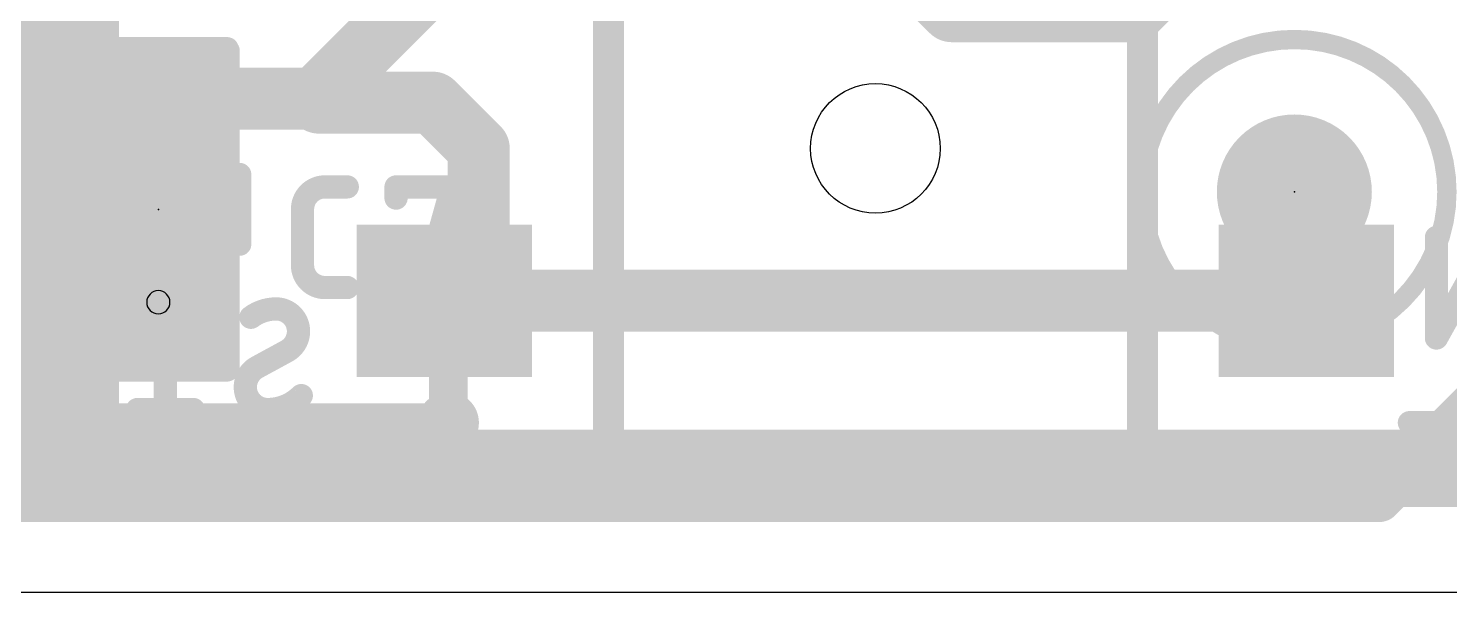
# Model space of a CAD drawing. Extents: x 23.6 to 57.9, y 14.1 to 54.9.
# Drawn here: x 37.05 to 46.36, y 14.09 to 17.79 of the extents above; entities that cross this region are included whole.
import ezdxf

# ---------------------------------------------------------------- set-up
doc = ezdxf.new("R2010")
doc.units = 0
for name, color, linetype in [('1', 12, 'CONTINUOUS'), ('15', 30, 'CONTINUOUS'), ('16', 132, 'CONTINUOUS'), ('18', 110, 'CONTINUOUS'), ('2', 41, 'CONTINUOUS'), ('20', 31, 'CONTINUOUS'), ('21', 253, 'CONTINUOUS'), ('22', 253, 'CONTINUOUS'), ('23', 53, 'CONTINUOUS'), ('25', 253, 'CONTINUOUS'), ('26', 253, 'CONTINUOUS'), ('39', 12, 'CONTINUOUS'), ('41', 12, 'CONTINUOUS'), ('51', 253, 'CONTINUOUS'), ('52', 253, 'CONTINUOUS')]:
    doc.layers.add(name, color=color, linetype=linetype)

# ---------------------------------------------------------------- blocks, each defined once
blk = doc.blocks.new('RECT')
blk.add_solid([(-0.5, -0.5), (0.5, -0.5), (-0.5, 0.5), (0.5, 0.5)])
blk = doc.blocks.new('PIE')
at = {"const_width": 0.5}
blk.add_lwpolyline([(0, -0.25, 1), (0, 0.25, 1), (0, -0.25)], format="xyb", dxfattribs=at)
blk = doc.blocks.new('ROUNDV')
at = {"const_width": 0.5}
blk.add_lwpolyline([(0, -0.25, 1), (0, 0.25, 1), (0, -0.25)], format="xyb", dxfattribs=at)

msp = doc.modelspace()

# ---------------------------------------------------------------- linework, layer by layer
at = {"layer": '1'}
for points, const_width in [([(38.9262, 17.3262), (39.6, 18)], 0.4064), ([(37.9, 17.3262), (38.9262, 17.3262)], 0.4064), ([(36.475, 17.35), (37.8762, 17.35)], 0.254), ([(37.8762, 17.35), (37.9, 17.3262)], 0.254), ([(36.475, 16.7), (37, 16.7)], 0.254), ([(37, 16.7), (37.2, 16.5)], 0.254), ([(37.2, 16.5), (37.2, 16)], 0.254), ([(37.2, 16), (37.3262, 15.8738)], 0.254), ([(37.3262, 15.8738), (37.9, 15.8738)], 0.254), ([(36.7, 15.2), (39.8, 15.2)], 0.254), ([(46.8, 14.9), (29.7, 14.9)], 0.508)]:
    msp.add_lwpolyline(points, dxfattribs=dict(at, const_width=const_width))
for points, const_width in [([(37.9, 17.4278, 1), (37.9, 17.2246)], 0.2032), ([(38.9262, 17.2246, 1), (38.9262, 17.4278)], 0.2032), ([(37.9211, 17.3949, 1), (37.8313, 17.3051)], 0.127), ([(37.8551, 17.2813, 1), (37.9449, 17.3711)], 0.127), ([(37.8762, 17.2865, 1), (37.8762, 17.4135)], 0.127), ([(38.8544, 17.398, 1), (38.998, 17.2544)], 0.2032), ([(37.0449, 16.7449, 1), (36.9551, 16.6551)], 0.127), ([(37, 16.6365, 1), (37, 16.7635)], 0.127), ([(37.2635, 16.5, 1), (37.1365, 16.5)], 0.127), ([(37.1551, 16.4551, 1), (37.2449, 16.5449)], 0.127), ([(37.2449, 16.0449, 1), (37.1551, 15.9551)], 0.127), ([(37.1365, 16, 1), (37.2635, 16)], 0.127), ([(37.3262, 15.9373, 1), (37.3262, 15.8103)], 0.127), ([(37.2813, 15.8289, 1), (37.3711, 15.9187)], 0.127), ([(37.9, 15.8103, 1), (37.9, 15.9373)], 0.127), ([(39.8, 15.1365, 1), (39.8, 15.2635)], 0.127)]:
    msp.add_lwpolyline(points, format="xyb", dxfattribs=dict(at, const_width=const_width))
at = {"layer": '15', "const_width": 0.3048}
for points in [[(45.9, 14.7), (47.1, 15.9)], [(35, 14.7), (45.9, 14.7)]]:
    msp.add_lwpolyline(points, dxfattribs=at)
at = {"layer": '15', "const_width": 0.1524}
for points in [[(45.8461, 14.7539, 1), (45.9539, 14.6461)], [(45.9, 14.6238, 1), (45.9, 14.7762)]]:
    msp.add_lwpolyline(points, format="xyb", dxfattribs=at)
at = {"layer": '16'}
for points, const_width in [([(42.5, 18.5), (43.1, 17.9)], 0.4064), ([(44.3, 17.9), (44.9, 18.5)], 0.4064), ([(43.1, 17.9), (44.3, 17.9)], 0.4064), ([(38.9262, 17.3262), (38.9524, 17.3)], 0.4064), ([(38.9524, 17.3), (39.7, 17.3)], 0.4064), ([(39.7, 17.3), (40, 17)], 0.4064), ([(40, 17), (40, 16.225)], 0.4064), ([(40, 16.225), (39.775, 16)], 0.4064), ([(39.775, 16), (40, 16)], 0.4064), ([(39.8, 15.8), (40, 16)], 0.254), ([(40, 16), (45.425, 16)], 0.4064), ([(39.8, 15.2), (39.8, 15.8)], 0.254)]:
    msp.add_lwpolyline(points, dxfattribs=dict(at, const_width=const_width))
for points, const_width in [([(43.1, 18.0016, 1), (43.1, 17.7984)], 0.2032), ([(43.0282, 17.8282, 1), (43.1718, 17.9718)], 0.2032), ([(44.2282, 17.9718, 1), (44.3718, 17.8282)], 0.2032), ([(44.3, 17.7984, 1), (44.3, 18.0016)], 0.2032), ([(38.998, 17.398, 1), (38.8544, 17.2544)], 0.2032), ([(38.9524, 17.4016, 1), (38.9524, 17.1984)], 0.2032), ([(38.8806, 17.2282, 1), (39.0242, 17.3718)], 0.2032), ([(39.7718, 17.3718, 1), (39.6282, 17.2282)], 0.2032), ([(39.7, 17.1984, 1), (39.7, 17.4016)], 0.2032), ([(40.1016, 17, 1), (39.8984, 17)], 0.2032), ([(39.9282, 16.9282, 1), (40.0718, 17.0718)], 0.2032), ([(40.0718, 16.1532, 1), (39.9282, 16.2968)], 0.2032), ([(39.8984, 16.225, 1), (40.1016, 16.225)], 0.2032), ([(39.775, 16.1016, 1), (39.775, 15.8984)], 0.2032), ([(39.7032, 16.0718, 1), (39.8468, 15.9282)], 0.2032), ([(40, 16.1016, 1), (40, 15.8984)], 0.2032), ([(40.0449, 15.9551, 1), (39.9551, 16.0449)], 0.127), ([(40, 15.8984, 1), (40, 16.1016)], 0.2032), ([(45.425, 15.8984, 1), (45.425, 16.1016)], 0.2032), ([(39.8635, 15.8, 1), (39.7365, 15.8)], 0.127), ([(39.7551, 15.8449, 1), (39.8449, 15.7551)], 0.127), ([(39.7365, 15.2, 1), (39.8635, 15.2)], 0.127)]:
    msp.add_lwpolyline(points, format="xyb", dxfattribs=dict(at, const_width=const_width))
at = {"layer": '2', "const_width": 0.19}
for points in [[(45.9, 14.7), (47, 15.8)], [(32.1, 14.7), (45.9, 14.7)]]:
    msp.add_lwpolyline(points, dxfattribs=at)
at = {"layer": '2', "const_width": 0.095}
for points in [[(45.8664, 14.7336, 1), (45.9336, 14.6664)], [(45.9, 14.6525, 1), (45.9, 14.7475)]]:
    msp.add_lwpolyline(points, format="xyb", dxfattribs=at)
at = {"layer": '20'}
msp.add_line((54.709, 14.085), (26.004, 14.085), dxfattribs=at)
msp.add_circle((42.6, 17), 0.425, dxfattribs=at)
at = {"layer": '21', "const_width": 0.1524}
for points in [[(37.3666, 16.8286), (37.3666, 16.3714)], [(38.4334, 16.3714), (38.4334, 16.8286)]]:
    msp.add_lwpolyline(points, dxfattribs=at)
at = {"layer": '21'}
for points, const_width in [([(37.4047, 16.8286, 1), (37.3285, 16.8286)], 0.0762), ([(38.4715, 16.8286, 1), (38.3953, 16.8286)], 0.0762), ([(37.3285, 16.3714, 1), (37.4047, 16.3714)], 0.0762), ([(38.3953, 16.3714, 1), (38.4715, 16.3714)], 0.0762), ([(37.9, 14.8982, 1), (37.9, 14.7458)], 0.1524), ([(37.9, 14.7458, 1), (37.9, 14.8982)], 0.1524), ([(37.9, 14.9363, 1), (37.9, 14.8601)], 0.0762), ([(37.9, 14.8601, 1), (37.9, 14.9363)], 0.0762), ([(37.9, 14.7839, 1), (37.9, 14.7077)], 0.0762), ([(37.9, 14.7077, 1), (37.9, 14.7839)], 0.0762)]:
    msp.add_lwpolyline(points, format="xyb", dxfattribs=dict(at, const_width=const_width))
at = {"layer": '22', "const_width": 0.2032}
for points in [[(40.85, 14.9), (40.85, 22.1)], [(44.35, 22.1), (44.35, 14.9)], [(44.35, 14.9), (40.85, 14.9)]]:
    msp.add_lwpolyline(points, dxfattribs=at)
at = {"layer": '22', "const_width": 0.1016}
for points in [[(40.85, 14.9508, 1), (40.85, 14.8492)], [(44.35, 14.8492, 1), (44.35, 14.9508)], [(40.7992, 14.9, 1), (40.9008, 14.9)], [(44.2992, 14.9, 1), (44.4008, 14.9)]]:
    msp.add_lwpolyline(points, format="xyb", dxfattribs=at)
at = {"layer": '23', "const_width": 0.1524}
for points in [[(37.9, 16.346), (37.9, 16.854)], [(38.154, 16.6), (37.646, 16.6)]]:
    msp.add_lwpolyline(points, dxfattribs=at)
at = {"layer": '23', "const_width": 0.0762}
for points in [[(37.9381, 16.854, 1), (37.8619, 16.854)], [(37.646, 16.6381, 1), (37.646, 16.5619)], [(38.154, 16.5619, 1), (38.154, 16.6381)], [(37.8619, 16.346, 1), (37.9381, 16.346)]]:
    msp.add_lwpolyline(points, format="xyb", dxfattribs=at)
at = {"layer": '23'}
for p in [(45.3458, 16.7144), (37.9, 16.6)]:
    msp.add_point(p, dxfattribs=at)
at = {"layer": '25'}
for points, const_width in [([(38.9917, 16.7472, 0.4142), (38.845, 16.6004)], 0.1524), ([(38.9917, 16.7853, 1), (38.9917, 16.7091)], 0.0762), ([(38.9917, 16.7091, 1), (38.9917, 16.7853)], 0.0762), ([(39.1385, 16.7091, 1), (39.1385, 16.7853)], 0.0762), ([(39.4962, 16.7472, 1), (39.42, 16.7472)], 0.0762), ([(39.4581, 16.7853, 1), (39.4581, 16.7091)], 0.0762), ([(39.8617, 16.737, 1), (39.7883, 16.7574)], 0.0762), ([(39.825, 16.7091, 1), (39.825, 16.7853)], 0.0762), ([(38.8831, 16.6004, 1), (38.8069, 16.6004)], 0.0762), ([(39.42, 16.6738, 1), (39.4962, 16.6738)], 0.0762), ([(38.8069, 16.6004, 1), (38.8831, 16.6004)], 0.0762), ([(38.845, 16.2336, 0.4142), (38.9917, 16.0868)], 0.1524), ([(38.8831, 16.2336, 1), (38.8069, 16.2336)], 0.0762), ([(38.8069, 16.2336, 1), (38.8831, 16.2336)], 0.0762), ([(38.9917, 16.1249, 1), (38.9917, 16.0487)], 0.0762), ([(38.9917, 16.0487, 1), (38.9917, 16.1249)], 0.0762), ([(39.1385, 16.0487, 1), (39.1385, 16.1249)], 0.0762), ([(39.6049, 16.097, 1), (39.6783, 16.0766)], 0.0762)]:
    msp.add_lwpolyline(points, format="xyb", dxfattribs=dict(at, const_width=const_width))
at = {"layer": '25', "const_width": 0.1524}
for points in [[(38.9917, 16.7472), (39.1385, 16.7472)], [(39.4581, 16.6738), (39.4581, 16.7472)], [(39.4581, 16.7472), (39.825, 16.7472)], [(39.825, 16.7472), (39.6416, 16.0868)], [(38.845, 16.2336), (38.845, 16.6004)], [(39.1385, 16.0868), (38.9917, 16.0868)]]:
    msp.add_lwpolyline(points, dxfattribs=at)
at = {"layer": '26', "const_width": 0.1524}
for points in [[(46.6441, 16.416), (46.2773, 15.7556)], [(46.2773, 15.7556), (46.2773, 16.416)], [(38.1299, 15.7998), (37.9464, 15.9466)], [(37.9464, 15.9466), (37.9464, 15.2862)], [(38.5435, 15.5614), (38.7453, 15.6714)], [(38.1299, 15.2862), (37.763, 15.2862)], [(46.1, 15.2), (47.6, 15.2)]]:
    msp.add_lwpolyline(points, dxfattribs=at)
at = {"layer": '26'}
for points, const_width in [([(46.3154, 16.416, 1), (46.2392, 16.416)], 0.0762), ([(37.9702, 15.9764, 1), (37.9226, 15.9168)], 0.0762), ([(37.9845, 15.9466, 1), (37.9083, 15.9466)], 0.0762), ([(38.6719, 15.9466, 0.1623), (38.5068, 15.8916)], 0.1524), ([(38.8187, 15.7998, 0.4142), (38.6719, 15.9466)], 0.1524), ([(38.6719, 15.9847, 1), (38.6719, 15.9085)], 0.0762), ([(38.6719, 15.9085, 1), (38.6719, 15.9847)], 0.0762), ([(38.4839, 15.922, 1), (38.5297, 15.8611)], 0.0762), ([(38.1061, 15.7701, 1), (38.1537, 15.8296)], 0.0762), ([(38.7453, 15.6714, 0.2656), (38.8187, 15.7998)], 0.1524), ([(38.8568, 15.7998, 1), (38.7806, 15.7998)], 0.0762), ([(38.7806, 15.7998, 1), (38.8568, 15.7998)], 0.0762), ([(38.7259, 15.7043, 1), (38.7646, 15.6386)], 0.0762), ([(38.7635, 15.638, 1), (38.727, 15.7049)], 0.0762), ([(46.244, 15.7741, 1), (46.3106, 15.7371)], 0.0762), ([(46.2392, 15.7556, 1), (46.3154, 15.7556)], 0.0762), ([(38.5435, 15.5614, 0.2656), (38.4701, 15.433)], 0.1524), ([(38.5253, 15.5948, 1), (38.5617, 15.5279)], 0.0762), ([(38.5628, 15.5285, 1), (38.5242, 15.5942)], 0.0762), ([(38.4701, 15.433, 0.4142), (38.6169, 15.2862)], 0.1524), ([(38.5082, 15.433, 1), (38.432, 15.433)], 0.0762), ([(38.432, 15.433, 1), (38.5082, 15.433)], 0.0762), ([(38.6169, 15.2862, 0.2), (38.837, 15.3779)], 0.1524), ([(38.8641, 15.3511, 1), (38.81, 15.4047)], 0.0762), ([(37.763, 15.3243, 1), (37.763, 15.2481)], 0.0762), ([(37.9083, 15.2862, 1), (37.9845, 15.2862)], 0.0762), ([(38.1299, 15.2481, 1), (38.1299, 15.3243)], 0.0762), ([(38.6169, 15.3243, 1), (38.6169, 15.2481)], 0.0762), ([(38.6169, 15.2481, 1), (38.6169, 15.3243)], 0.0762), ([(46.1, 15.2381, 1), (46.1, 15.1619)], 0.0762)]:
    msp.add_lwpolyline(points, format="xyb", dxfattribs=dict(at, const_width=const_width))
at = {"layer": '39', "const_width": 0.1524}
for points in [[(37.4428, 15.5586), (37.4428, 17.6414)], [(37.4428, 17.6414), (38.3572, 17.6414)], [(37.4492, 15.546), (37.4492, 17.654)], [(37.4492, 17.654), (38.3508, 17.654)], [(38.3508, 17.654), (38.3508, 15.546)], [(38.3572, 17.6414), (38.3572, 15.5586)], [(37.4492, 17.526), (38.3508, 17.526)], [(37.4492, 17.3736), (38.3508, 17.3736)], [(37.4492, 17.2212), (38.3508, 17.2212)], [(37.4492, 17.0688), (38.3508, 17.0688)], [(37.4492, 16.9164), (38.3508, 16.9164)], [(37.4492, 16.764), (38.3508, 16.764)], [(37.4492, 16.6116), (38.3508, 16.6116)], [(37.4492, 16.4592), (38.3508, 16.4592)], [(37.4492, 16.3068), (38.3508, 16.3068)], [(37.4492, 16.1544), (38.3508, 16.1544)], [(37.4492, 16.002), (38.3508, 16.002)], [(37.4492, 15.8496), (38.3508, 15.8496)], [(37.4492, 15.6972), (38.3508, 15.6972)], [(38.3572, 15.5586), (37.4428, 15.5586)], [(38.3508, 15.546), (37.4492, 15.546)]]:
    msp.add_lwpolyline(points, dxfattribs=at)
at = {"layer": '39', "const_width": 0.0762}
for points in [[(37.4809, 17.6414, 1), (37.4047, 17.6414)], [(37.4428, 17.6795, 1), (37.4428, 17.6033)], [(37.4873, 17.654, 1), (37.4111, 17.654)], [(37.4492, 17.6921, 1), (37.4492, 17.6159)], [(38.3889, 17.654, 1), (38.3127, 17.654)], [(38.3953, 17.6414, 1), (38.3191, 17.6414)], [(38.3508, 17.6159, 1), (38.3508, 17.6921)], [(38.3572, 17.6033, 1), (38.3572, 17.6795)], [(37.4492, 17.5641, 1), (37.4492, 17.4879)], [(38.3508, 17.4879, 1), (38.3508, 17.5641)], [(37.4492, 17.4117, 1), (37.4492, 17.3355)], [(38.3508, 17.3355, 1), (38.3508, 17.4117)], [(37.4492, 17.2593, 1), (37.4492, 17.1831)], [(38.3508, 17.1831, 1), (38.3508, 17.2593)], [(37.4492, 17.1069, 1), (37.4492, 17.0307)], [(38.3508, 17.0307, 1), (38.3508, 17.1069)], [(37.4492, 16.9545, 1), (37.4492, 16.8783)], [(38.3508, 16.8783, 1), (38.3508, 16.9545)], [(37.4492, 16.8021, 1), (37.4492, 16.7259)], [(38.3508, 16.7259, 1), (38.3508, 16.8021)], [(37.4492, 16.6497, 1), (37.4492, 16.5735)], [(38.3508, 16.5735, 1), (38.3508, 16.6497)], [(37.4492, 16.4973, 1), (37.4492, 16.4211)], [(38.3508, 16.4211, 1), (38.3508, 16.4973)], [(37.4492, 16.3449, 1), (37.4492, 16.2687)], [(38.3508, 16.2687, 1), (38.3508, 16.3449)], [(37.4492, 16.1925, 1), (37.4492, 16.1163)], [(38.3508, 16.1163, 1), (38.3508, 16.1925)], [(37.4492, 16.0401, 1), (37.4492, 15.9639)], [(38.3508, 15.9639, 1), (38.3508, 16.0401)], [(37.4492, 15.8877, 1), (37.4492, 15.8115)], [(38.3508, 15.8115, 1), (38.3508, 15.8877)], [(37.4492, 15.7353, 1), (37.4492, 15.6591)], [(38.3508, 15.6591, 1), (38.3508, 15.7353)], [(37.4428, 15.5967, 1), (37.4428, 15.5205)], [(37.4047, 15.5586, 1), (37.4809, 15.5586)], [(37.4492, 15.5841, 1), (37.4492, 15.5079)], [(37.4111, 15.546, 1), (37.4873, 15.546)], [(38.3127, 15.546, 1), (38.3889, 15.546)], [(38.3191, 15.5586, 1), (38.3953, 15.5586)], [(38.3508, 15.5079, 1), (38.3508, 15.5841)], [(38.3572, 15.5205, 1), (38.3572, 15.5967)]]:
    msp.add_lwpolyline(points, format="xyb", dxfattribs=at)
at = {"layer": '41'}
for points, const_width in [([(45.3458, 15.7144, 1), (45.3458, 17.7144, 1), (45.3458, 15.7144)], 0.127), ([(37.5381, 17.0492, 1), (37.4619, 17.0492)], 0.0762), ([(37.5, 17.0873, 1), (37.5, 17.0111)], 0.0762), ([(37.5381, 17.0492, 1), (37.4619, 17.0492)], 0.0762), ([(37.5, 17.0873, 1), (37.5, 17.0111)], 0.0762), ([(37.5889, 17.0492, 1), (37.5127, 17.0492)], 0.0762), ([(37.5508, 17.0873, 1), (37.5508, 17.0111)], 0.0762), ([(38.2873, 17.0492, 1), (38.2111, 17.0492)], 0.0762), ([(38.2492, 17.0111, 1), (38.2492, 17.0873)], 0.0762), ([(38.3381, 17.0492, 1), (38.2619, 17.0492)], 0.0762), ([(38.3381, 17.0492, 1), (38.2619, 17.0492)], 0.0762), ([(38.3, 17.0111, 1), (38.3, 17.0873)], 0.0762), ([(38.3, 17.0111, 1), (38.3, 17.0873)], 0.0762), ([(37.5, 16.9545, 1), (37.5, 16.8783)], 0.0762), ([(37.5, 16.9545, 1), (37.5, 16.8783)], 0.0762), ([(37.5508, 16.9545, 1), (37.5508, 16.8783)], 0.0762), ([(38.2492, 16.8783, 1), (38.2492, 16.9545)], 0.0762), ([(38.3, 16.8783, 1), (38.3, 16.9545)], 0.0762), ([(38.3, 16.8783, 1), (38.3, 16.9545)], 0.0762), ([(37.5, 16.8021, 1), (37.5, 16.7259)], 0.0762), ([(37.5, 16.8021, 1), (37.5, 16.7259)], 0.0762), ([(37.5508, 16.8021, 1), (37.5508, 16.7259)], 0.0762), ([(38.2492, 16.7259, 1), (38.2492, 16.8021)], 0.0762), ([(38.3, 16.7259, 1), (38.3, 16.8021)], 0.0762), ([(38.3, 16.7259, 1), (38.3, 16.8021)], 0.0762), ([(37.5, 16.6497, 1), (37.5, 16.5735)], 0.0762), ([(37.5, 16.6497, 1), (37.5, 16.5735)], 0.0762), ([(37.5508, 16.6497, 1), (37.5508, 16.5735)], 0.0762), ([(38.2492, 16.5735, 1), (38.2492, 16.6497)], 0.0762), ([(38.3, 16.5735, 1), (38.3, 16.6497)], 0.0762), ([(38.3, 16.5735, 1), (38.3, 16.6497)], 0.0762), ([(37.5, 16.4973, 1), (37.5, 16.4211)], 0.0762), ([(37.5, 16.4973, 1), (37.5, 16.4211)], 0.0762), ([(37.5508, 16.4973, 1), (37.5508, 16.4211)], 0.0762), ([(38.2492, 16.4211, 1), (38.2492, 16.4973)], 0.0762), ([(38.3, 16.4211, 1), (38.3, 16.4973)], 0.0762), ([(38.3, 16.4211, 1), (38.3, 16.4973)], 0.0762), ([(37.5, 16.3449, 1), (37.5, 16.2687)], 0.0762), ([(37.5, 16.3449, 1), (37.5, 16.2687)], 0.0762), ([(37.5508, 16.3449, 1), (37.5508, 16.2687)], 0.0762), ([(38.2492, 16.2687, 1), (38.2492, 16.3449)], 0.0762), ([(38.3, 16.2687, 1), (38.3, 16.3449)], 0.0762), ([(38.3, 16.2687, 1), (38.3, 16.3449)], 0.0762), ([(37.5, 16.1925, 1), (37.5, 16.1163)], 0.0762), ([(37.5, 16.1925, 1), (37.5, 16.1163)], 0.0762), ([(37.5, 16.1889, 1), (37.5, 16.1127)], 0.0762), ([(37.5, 16.1889, 1), (37.5, 16.1127)], 0.0762), ([(37.5508, 16.1925, 1), (37.5508, 16.1163)], 0.0762), ([(37.5508, 16.1889, 1), (37.5508, 16.1127)], 0.0762), ([(38.2492, 16.1163, 1), (38.2492, 16.1925)], 0.0762), ([(38.2492, 16.1127, 1), (38.2492, 16.1889)], 0.0762), ([(38.3, 16.1163, 1), (38.3, 16.1925)], 0.0762), ([(38.3, 16.1163, 1), (38.3, 16.1925)], 0.0762), ([(38.3, 16.1127, 1), (38.3, 16.1889)], 0.0762), ([(38.3, 16.1127, 1), (38.3, 16.1889)], 0.0762), ([(37.4619, 16.1508, 1), (37.5381, 16.1508)], 0.0762), ([(37.4619, 16.1508, 1), (37.5381, 16.1508)], 0.0762), ([(37.5127, 16.1508, 1), (37.5889, 16.1508)], 0.0762), ([(38.2111, 16.1508, 1), (38.2873, 16.1508)], 0.0762), ([(38.2619, 16.1508, 1), (38.3381, 16.1508)], 0.0762), ([(38.2619, 16.1508, 1), (38.3381, 16.1508)], 0.0762)]:
    msp.add_lwpolyline(points, format="xyb", dxfattribs=dict(at, const_width=const_width))
at = {"layer": '41', "const_width": 0.1524}
for points in [[(37.5, 16.1508), (37.5, 17.0492)], [(37.5, 17.0492), (38.3, 17.0492)], [(37.5, 16.1508), (37.5, 17.0492)], [(37.5, 17.0492), (38.3, 17.0492)], [(37.5508, 16.1508), (37.5508, 17.0492)], [(37.5508, 17.0492), (38.2492, 17.0492)], [(38.2492, 17.0492), (38.2492, 16.1508)], [(38.3, 17.0492), (38.3, 16.1508)], [(38.3, 17.0492), (38.3, 16.1508)], [(37.5, 16.9164), (38.3, 16.9164)], [(37.5, 16.9164), (38.3, 16.9164)], [(37.5508, 16.9164), (38.2492, 16.9164)], [(37.5, 16.764), (38.3, 16.764)], [(37.5, 16.764), (38.3, 16.764)], [(37.5508, 16.764), (38.2492, 16.764)], [(37.5, 16.6116), (38.3, 16.6116)], [(37.5, 16.6116), (38.3, 16.6116)], [(37.5508, 16.6116), (38.2492, 16.6116)], [(37.5, 16.4592), (38.3, 16.4592)], [(37.5, 16.4592), (38.3, 16.4592)], [(37.5508, 16.4592), (38.2492, 16.4592)], [(37.5, 16.3068), (38.3, 16.3068)], [(37.5, 16.3068), (38.3, 16.3068)], [(37.5508, 16.3068), (38.2492, 16.3068)], [(37.5, 16.1544), (38.3, 16.1544)], [(37.5, 16.1544), (38.3, 16.1544)], [(38.3, 16.1508), (37.5, 16.1508)], [(38.3, 16.1508), (37.5, 16.1508)], [(37.5508, 16.1544), (38.2492, 16.1544)], [(38.2492, 16.1508), (37.5508, 16.1508)]]:
    msp.add_lwpolyline(points, dxfattribs=at)
at = {"layer": '51', "const_width": 0.1524}
for points in [[(37.4936, 17.3874), (37.4936, 17.108)], [(38.3064, 17.3874), (37.4936, 17.3874)], [(38.3064, 17.108), (38.3064, 17.3874)], [(37.4936, 17.108), (38.3064, 17.108)], [(37.4936, 17.108), (37.4936, 16.092)], [(38.3064, 16.092), (38.3064, 17.108)], [(38.3064, 16.092), (37.4936, 16.092)], [(37.4936, 16.092), (37.4936, 15.8126)], [(38.3064, 15.8126), (38.3064, 16.092)], [(37.4936, 15.8126), (38.3064, 15.8126)]]:
    msp.add_lwpolyline(points, dxfattribs=at)
at = {"layer": '51', "const_width": 0.0762}
for points in [[(37.5317, 17.3874, 1), (37.4555, 17.3874)], [(37.4936, 17.4255, 1), (37.4936, 17.3493)], [(38.3445, 17.3874, 1), (38.2683, 17.3874)], [(38.3064, 17.3493, 1), (38.3064, 17.4255)], [(37.4936, 17.1461, 1), (37.4936, 17.0699)], [(37.5317, 17.108, 1), (37.4555, 17.108)], [(37.4555, 17.108, 1), (37.5317, 17.108)], [(38.3445, 17.108, 1), (38.2683, 17.108)], [(38.2683, 17.108, 1), (38.3445, 17.108)], [(38.3064, 17.0699, 1), (38.3064, 17.1461)], [(37.4936, 16.1301, 1), (37.4936, 16.0539)], [(37.5317, 16.092, 1), (37.4555, 16.092)], [(37.4555, 16.092, 1), (37.5317, 16.092)], [(38.3445, 16.092, 1), (38.2683, 16.092)], [(38.2683, 16.092, 1), (38.3445, 16.092)], [(38.3064, 16.0539, 1), (38.3064, 16.1301)], [(37.4936, 15.8507, 1), (37.4936, 15.7745)], [(37.4555, 15.8126, 1), (37.5317, 15.8126)], [(38.2683, 15.8126, 1), (38.3445, 15.8126)], [(38.3064, 15.7745, 1), (38.3064, 15.8507)]]:
    msp.add_lwpolyline(points, format="xyb", dxfattribs=at)
at = {"layer": '51'}
for start, end in [(90, 270), (270, 90)]:
    msp.add_arc((37.9, 15.9904), 0.0762, start, end, dxfattribs=at)
at = {"layer": '52', "const_width": 0.2032}
for points in [[(37.442, 14.837), (37.442, 22.337)], [(29.442, 14.837), (37.442, 14.837)]]:
    msp.add_lwpolyline(points, dxfattribs=at)
at = {"layer": '52', "const_width": 0.1016}
for points in [[(37.442, 14.7862, 1), (37.442, 14.8878)], [(37.3912, 14.837, 1), (37.4928, 14.837)]]:
    msp.add_lwpolyline(points, format="xyb", dxfattribs=at)

# ---------------------------------------------------------------- block references
at = {"layer": '1', "xscale": 0.4524, "yscale": 0.6984, "rotation": 90}
for p in [(37.9, 17.3262), (37.9, 15.8738)]:
    msp.add_blockref('RECT', p, dxfattribs=at)
at = {"layer": '1', "xscale": 1.016, "yscale": 1.016}
msp.add_blockref('PIE', (45.3458, 16.7144), dxfattribs=at)
at = {"layer": '16', "xscale": 3.4, "yscale": 1.6, "rotation": 270}
msp.add_blockref('RECT', (36.842, 16.337), dxfattribs=at)
at = {"layer": '16', "yscale": 1.15, "rotation": 270}
for p in [(39.775, 16), (45.425, 16)]:
    msp.add_blockref('RECT', p, dxfattribs=at)
at = {"layer": '18', "xscale": 0.4024, "yscale": 0.4024}
for p in [(38.9262, 17.3262), (38.9262, 17.3262), (39.8, 15.2), (39.8, 15.2)]:
    msp.add_blockref('ROUNDV', p, dxfattribs=at)

doc.saveas('drawing.dxf')
